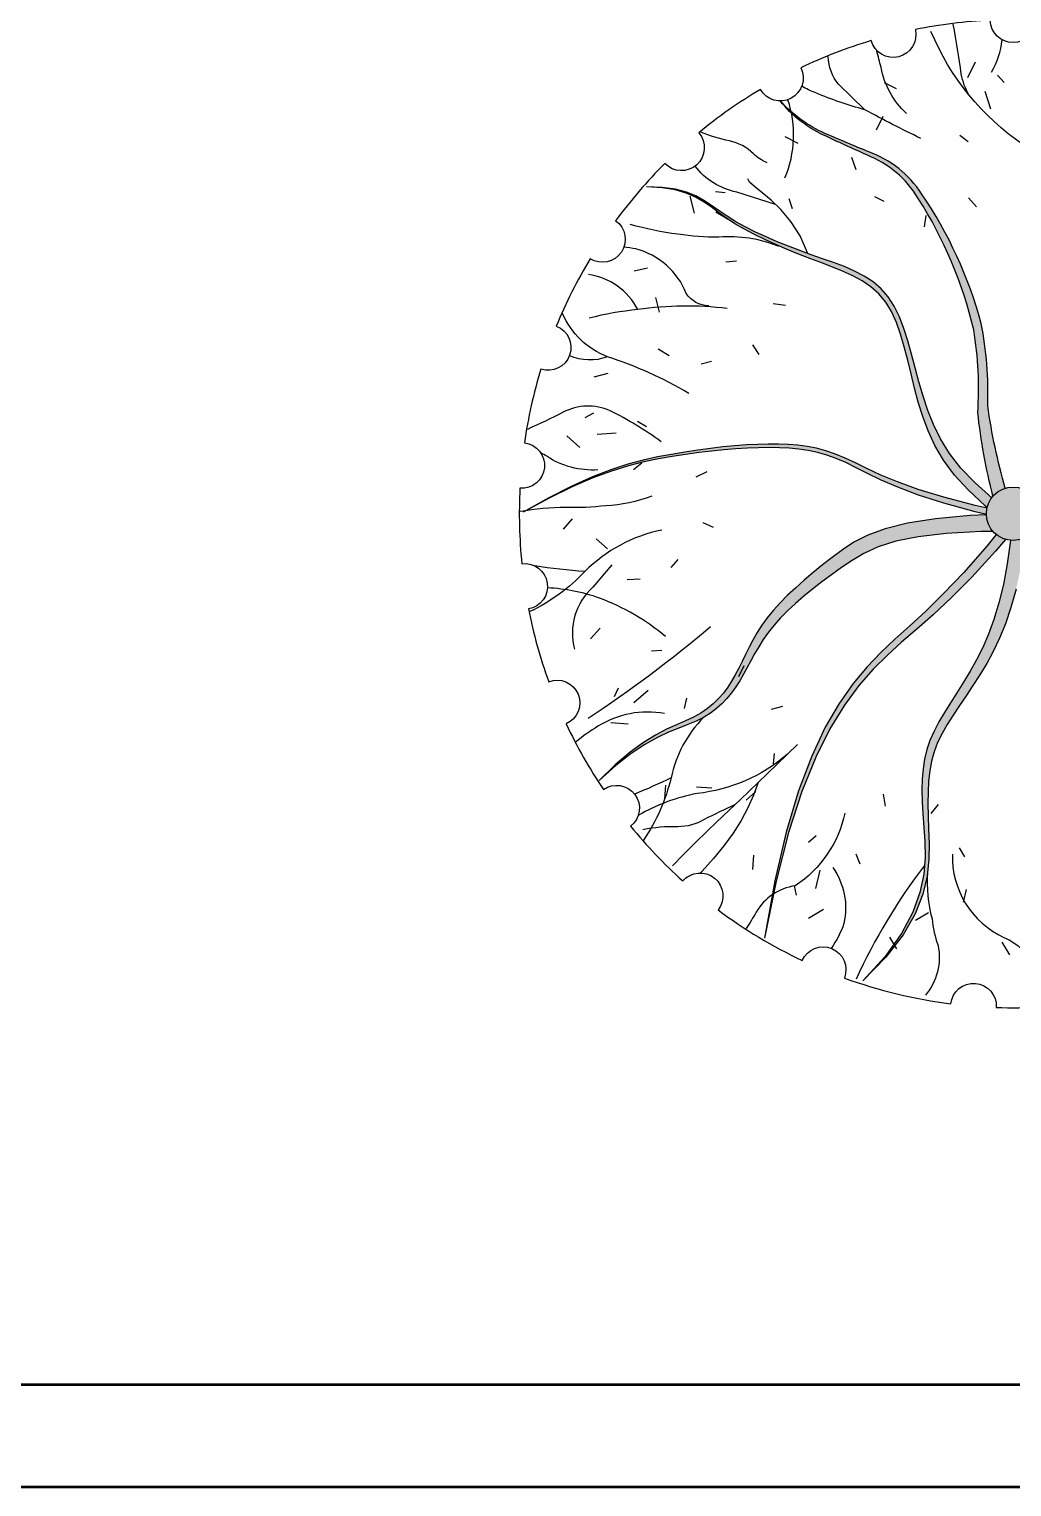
# Model space of a CAD drawing. Header units: millimetres. Extents: x 44692 to 659456, y -26273 to 96111.
# Drawn here: x 275573 to 277973, y -16848 to -13289 of the extents above; entities that cross this region are included whole.
import ezdxf

# ---------------------------------------------------------------- set-up
doc = ezdxf.new("R2010")
doc.units = ezdxf.units.MM
doc.header["$LTSCALE"] = 100
doc.layers.add('Paredes', color=7, linetype='Continuous', lineweight=50)
doc.layers.add('Tree', color=7, linetype='Continuous')

msp = doc.modelspace()

# ---------------------------------------------------------------- hatches: boundary and pattern name
at = {"layer": 'Tree', "true_color": 0x58ba48}
h = msp.add_hatch(color=85, dxfattribs=at)
h.dxf.hatch_style = 1
h.paths.add_polyline_path([(277926.9570614713, -14429.19868769327, -0.140019061588322), (277957.0162492254, -14409.5985376412, -0.0340435231405072), (277914.0830118094, -14208.12641675383, 0.05762779572593946), (277898.1864305211, -14007.19784890858, 0.08307395437007058), (277752.7950898592, -13690.46798696279, 0.16295893780334), (277624.0065695763, -13588.45652194487, -0.004167166116581813), (277516.3759852438, -13543.08646934435, -0.103299147914586), (277407.5634623149, -13464.00128364591, 0.116597600692826), (277512.899523389, -13547.22343698392, 0.00416716611644378), (277619.0684242654, -13595.91582697001, -0.1629589378028835), (277744.6251116635, -13701.87968968366, -0.0830739543700715), (277880.1049804116, -14022.97415016477, -0.05762779572593858), (277889.7507343373, -14224.2996331624, 0.03441688328855973)])
h = msp.add_hatch(color=85, dxfattribs=at)
h.dxf.hatch_style = 1
h.paths.add_polyline_path([(277883.1731154452, -14396.74371717701), (277848.8168753129, -14360.34270474401), (277821.1693394294, -14324.57149234574), (277799.1594199452, -14289.28481265218), (277781.716029011, -14254.33739833354), (277767.7680787778, -14219.58398205991), (277756.2444813956, -14184.87929650154), (277746.168627568, -14150.17652678283), (277736.941822209, -14115.82266784689), (277728.0598487845, -14082.26316709143), (277719.0184907619, -14049.94347191406), (277709.3135316072, -14019.30902971236), (277698.440754787, -13990.80528788398), (277685.895943768, -13964.87769382655), (277671.1748820166, -13941.97169493759), (277653.9072148261, -13922.37375652725), (277634.2580347961, -13905.73441555495), (277612.5262963533, -13891.54522689248), (277589.010953924, -13879.29774541171), (277564.0109619349, -13868.48352598451), (277537.8252748122, -13858.59412348265), (277510.7528469824, -13849.12109277803), (277483.0926328723, -13839.55598874252), (277455.1454295536, -13829.48209391044), (277427.2194046818, -13818.84960146655), (277399.6245685571, -13807.70043225806), (277372.6709314802, -13796.0765071323), (277346.6685037517, -13784.01974693651), (277321.9272956724, -13771.57207251798), (277298.7573175429, -13758.77540472392), (277277.4685796636, -13745.67166440167), (277258.1143496135, -13732.37922254625), (277239.7209240841, -13719.32225074395), (277221.0578570456, -13707.00137072891), (277200.8947024671, -13695.91720423511), (277178.0010143189, -13686.5703729968), (277151.1463465703, -13679.46149874799), (277119.1002531915, -13675.09120322272), (277080.6322881522, -13673.96010815519), (277119.0653587092, -13675.95078589869), (277151.0057570589, -13681.03630820029), (277177.6948120784, -13688.74368227611), (277200.373852644, -13698.59991534225), (277220.2842076326, -13710.13201461511), (277238.6672059211, -13722.86698731072), (277256.7641763866, -13736.33184064532), (277275.8164479056, -13750.05358183513), (277296.8069619093, -13763.62991023355), (277319.6851100468, -13776.94129374363), (277344.1418965216, -13789.93889240548), (277369.8683255374, -13802.57386625934), (277396.5554012976, -13814.79737534554), (277423.8941280054, -13826.56057970415), (277451.5755098645, -13837.81463937549), (277479.2905510785, -13848.5107143997), (277506.7300476693, -13858.69171074926), (277533.583962934, -13868.76751812581), (277559.5420519874, -13879.23977216293), (277584.2940699453, -13890.61010849431), (277607.5297719231, -13903.38016275376), (277628.938913036, -13918.05157057495), (277648.2112483995, -13935.1259675916), (277665.0365331286, -13955.1049894375), (277679.2419044087, -13978.33432156271), (277691.2040277028, -14004.53584868251), (277701.4369505437, -14033.27550532855), (277710.4547204638, -14064.11922603263), (277718.7713849962, -14096.63294532629), (277726.9009916734, -14130.38259774144), (277735.357588028, -14164.93411780958), (277744.6552215929, -14199.85344006239), (277755.4001941634, -14234.80703874397), (277768.5678245839, -14269.86354694869), (277785.2256859625, -14305.19213748281), (277806.4413514065, -14340.96198315294), (277833.2823940231, -14377.34225676543), (277866.8163869201, -14414.50213112695), (277908.1109032051, -14452.61077904399), (277912.8771253913, -14456.34088514915, -0.1007067667586986), (277924.0453335805, -14432.80475003785)])
h = msp.add_hatch(color=85, dxfattribs=at)
h.dxf.hatch_style = 1
h.paths.add_polyline_path([(277912.4860873719, -14458.01747883053), (277883.3711484173, -14451.63019749666), (277806.7568119463, -14431.73611641927), (277744.2468453413, -14412.57126009905), (277693.6350435031, -14394.37292040029), (277652.7152013321, -14377.37838918749), (277619.2811137289, -14361.82495832498), (277591.1265755944, -14347.94991967716), (277566.0453818288, -14335.99056510847), (277542.156875497, -14326.11400608106), (277518.8825923202, -14318.20663244783), (277495.9696161835, -14312.08465365951), (277473.1650309722, -14307.5642791667), (277450.2159205719, -14304.46171842011), (277426.8693688675, -14302.59318087041), (277402.8724597447, -14301.7748759683), (277377.9722770884, -14301.82301316445), (277351.9659954373, -14302.58416013127), (277324.8511519429, -14304.02631742824), (277296.6753744093, -14306.14784383687), (277267.4862906417, -14308.94709813835), (277237.3315284441, -14312.42243911408), (277206.2587156215, -14316.57222554545), (277174.315479978, -14321.39481621375), (277141.5494493187, -14326.88856990024), (277107.8594983498, -14333.19430410033), (277072.5494893857, -14341.02267116516), (277034.7745316431, -14351.22678215971), (276993.6897343384, -14364.65974814904), (276948.4502066876, -14382.1746801982), (276898.2110579074, -14404.62468937234), (276842.1273972142, -14432.86288673642), (276779.3543338245, -14467.74238335558), (276842.6154686171, -14433.75612736136), (276899.0937398228, -14406.31568879486), (276949.6460452325, -14384.58001765617), (276995.1292826364, -14367.70806394561), (277036.4003498247, -14354.85877766328), (277074.3161445887, -14345.19110880944), (277109.7335647185, -14337.86400738419), (277143.5095080042, -14332.03642338795), (277176.3501148915, -14327.00764281803), (277208.358496443, -14322.63829566084), (277239.487006376, -14318.92934790036), (277269.6879984082, -14315.88176552036), (277298.9138262567, -14313.49651450455), (277327.1168436393, -14311.77456083673), (277354.2494042734, -14310.7168705009), (277380.2638618759, -14310.32440948045), (277405.1622254933, -14310.62920890978), (277429.1451254826, -14311.78756052377), (277452.4628475304, -14313.98682120774), (277475.3656773228, -14317.41434784691), (277498.1039005456, -14322.25749732665), (277520.9278028848, -14328.70362653209), (277544.0876700264, -14336.9400923486), (277567.833787657, -14347.15425166145), (277592.7429516511, -14359.46790227878), (277620.6979986389, -14373.74060570014), (277653.90827544, -14389.76636434798), (277694.5831288737, -14407.33918064493), (277744.9319057588, -14426.25305701335), (277807.1639529146, -14446.30199587575), (277883.4886171604, -14467.27999965465), (277910.9909095449, -14473.72338656006, -0.00653398180445521), (277910.9685992905, -14472.01621147065, -0.05404261010669364)])
h = msp.add_hatch(color=85, dxfattribs=at)
h.dxf.hatch_style = 1
h.paths.add_polyline_path([(278041.6235204281, -14472.01621147065, 1), (277910.9685992906, -14472.01621147065, 1)])
h = msp.add_hatch(color=85, dxfattribs=at)
h.dxf.hatch_style = 1
h.paths.add_polyline_path([(277786.4736042909, -14484.20212796073), (277718.1588062659, -14495.22333831418), (277663.9700431984, -14508.82355531811), (277621.2036264286, -14524.47290790702), (277587.1558672962, -14541.64152501544), (277559.1230771412, -14559.79953557811), (277534.401567304, -14578.41706852949), (277510.7646954811, -14597.05335098495), (277487.8940047968, -14615.62400278294), (277465.9480847329, -14634.13374194244), (277445.0855247701, -14652.5872864827), (277425.46491439, -14670.98935442278), (277407.2448430739, -14689.34466378186), (277390.5839003032, -14707.657932579), (277375.6406755591, -14725.93387883338), (277362.4969966765, -14744.1650107805), (277350.9276449066, -14762.29499752149), (277340.6306398531, -14780.255298374), (277331.3040011207, -14797.9773726555), (277322.645748314, -14815.3926796836), (277308.1359233738, -14845.21081255008), (277292.9373359183, -14874.08867472826), (277278.9746755934, -14895.49025503863), (277268.3739761865, -14909.67660235432), (277256.6961615558, -14923.12471166612), (277243.762038512, -14935.78214696713), (277229.3924138665, -14947.59647225044), (277213.4080944295, -14958.51525150909), (277195.6298870125, -14968.48604873623), (277175.8746569951, -14977.68239975507), (277153.9435040318, -14987.18172770969), (277129.633586346, -14998.28742757435), (277102.7420621612, -15012.3028943233), (277073.0660897005, -15030.53152293075), (277040.4028271872, -15054.27670837095), (277004.5494328449, -15084.84184561811), (276965.3030648967, -15123.53032964659), (277006.1674344001, -15086.55493920074), (277043.2946703168, -15057.55042482795), (277076.9431472964, -15035.22325423809), (277107.3712399889, -15018.27989514099), (277134.8373230443, -15005.42681524668), (277159.5997711127, -14995.37048226505), (277181.9169588438, -14986.817363906), (277202.0472608874, -14978.47392787938), (277220.2354540883, -14969.27223866509), (277236.6719240682, -14959.04674782266), (277251.5334586423, -14947.85750368156), (277264.996845628, -14935.76455457142), (277277.2388728413, -14922.82794882158), (277288.4363280978, -14909.10773476162), (277298.7659992139, -14894.66396072095), (277308.404674006, -14879.55667502913), (277317.5494713752, -14863.84948250461), (277326.4788345619, -14847.62021392165), (277342.2519616503, -14818.44613078347), (277354.962062291, -14796.61382445368), (277366.0174320097, -14779.11012426871), (277378.3512391761, -14761.49128434122), (277392.2622581164, -14743.83869193444), (277407.9730936321, -14726.2182542371), (277425.4016724279, -14708.63395814062), (277444.3897516836, -14691.07431046173), (277464.7790885796, -14673.52781801758), (277486.4114402963, -14655.98298762478), (277509.1285640132, -14638.42832610047), (277532.7722169113, -14620.85234026148), (277557.1841561702, -14603.2435369247), (277582.6789404189, -14585.69983269937), (277611.4623340803, -14568.75678336388), (277646.2129030264, -14553.05935448906), (277689.6092131286, -14539.25251164551), (277744.3298302584, -14527.98122040404), (277813.0533202878, -14519.89044633542), (277898.4582490886, -14515.62515501041), (277927.7065713771, -14515.68243083293, -0.1745613051925293), (277911.0229740652, -14474.68105204228), (277871.6181259336, -14476.28979532306)])
h = msp.add_hatch(color=85, dxfattribs=at)
h.dxf.hatch_style = 1
h.paths.add_polyline_path([(277933.1077151899, -14563.67567389038), (277957.7849666261, -14534.66616383834, -0.09913028873554863), (277935.0905136273, -14522.70920964677), (277911.847328925, -14551.30406708003), (277855.6479745629, -14615.30468979055), (277806.4147744176, -14667.01167461213), (277762.8645061397, -14709.41861655894), (277723.7139473787, -14745.51911064495), (277687.6798757858, -14778.30675188422), (277653.4790690106, -14810.77513529083), (277619.8283047038, -14845.91785587866), (277585.7424163042, -14886.58396275682), (277551.4284604077, -14935.04432141307), (277517.3915493985, -14993.42525143021), (277484.1367956609, -15063.85307239094), (277452.1693115798, -15148.454103878), (277421.9942095394, -15249.35466547412), (277394.1166019243, -15368.68107676206), (277369.0416011189, -15508.55965732446), (277397.2368181407, -15369.27648281069), (277427.7745722885, -15250.60298531098), (277460.1974035628, -15150.40208648416), (277494.0478519641, -15066.53670798862), (277528.8684574923, -14996.86977148303), (277564.2017601472, -14939.26419862587), (277599.5902999297, -14891.58291107582), (277634.5766168394, -14851.68883049126), (277669.0044630066, -14817.30703069762), (277703.9224390782, -14785.61119418599), (277740.680357831, -14753.63715561456), (277780.628032042, -14718.42074964124), (277825.1152744874, -14676.99781092413), (277875.4918979445, -14626.40417412117)])
h = msp.add_hatch(color=85, dxfattribs=at)
h.dxf.hatch_style = 1
h.paths.add_polyline_path([(278004.2694350783, -14548.85151727117), (278006.7462503252, -14529.81295017592, -0.1466419400419473), (277969.9353655417, -14537.0332759396), (277961.9913455452, -14594.05703958961), (277952.4734063576, -14644.81902797436), (277941.562274983, -14689.82099377812), (277929.3958482983, -14729.87213290328), (277916.11202318, -14765.78164125219), (277901.8486965045, -14798.35871472732), (277886.7437651482, -14828.41254923112), (277870.9760613726, -14856.65509170843), (277854.8881589767, -14883.40929327467), (277838.8635671447, -14908.9008560879), (277823.2857950599, -14933.35548230618), (277808.5383519063, -14956.99887408746), (277795.0047468679, -14980.05673358989), (277783.0684891283, -15002.75476297158), (277773.1130878716, -15025.31866439021), (277765.4187214356, -15047.99160670312), (277759.8522447748, -15071.08662556272), (277756.1771819981, -15094.93422332085), (277754.1570572144, -15119.86490232883), (277753.555394532, -15146.20916493856), (277754.1357180598, -15174.29751350157), (277755.6615519067, -15204.46045036939), (277757.8964201811, -15237.02847789376), (277760.2831575333, -15272.31073632943), (277760.9818407791, -15310.53091754335), (277757.831857275, -15351.89135130619), (277748.6725943777, -15396.59436738806), (277731.3434394444, -15444.8422955592), (277703.6837798311, -15496.83746559004), (277663.5330028958, -15552.78220725094), (277608.7304959946, -15612.8788503121), (277665.4301858068, -15554.56876160416), (277707.3526523008, -15499.93904614598), (277736.6638810774, -15448.85669749122), (277755.529857734, -15401.18870919413), (277766.1165678707, -15356.8020748081), (277770.5899970859, -15315.56378788706), (277771.1161309788, -15277.34084198499), (277769.8609551482, -15242.0002306555), (277768.6706147264, -15209.37732240511), (277768.1118929759, -15179.18098555061), (277768.4317326932, -15151.08846336146), (277769.8770766733, -15124.77699910704), (277772.694867713, -15099.92383605683), (277777.1320486073, -15076.2062174801), (277783.4355621532, -15053.30138664634), (277791.8523511456, -15030.886586825), (277802.5255209962, -15008.65320861208), (277815.1828275785, -14986.34923191008), (277829.4481893805, -14963.73678394834), (277844.945524891, -14940.57799195587), (277861.2987526, -14916.63498316184), (277878.1317909946, -14891.66988479547), (277895.0685585653, -14865.44482408594), (277911.7329737991, -14837.7219282624), (277927.7929851188, -14808.16743696115), (277943.0926606773, -14776.06403944847), (277957.5200985611, -14740.59853739726), (277970.9633968566, -14700.95773248077), (277983.3106536506, -14656.32842637207), (277994.4499670293, -14605.89742074449)])

# ---------------------------------------------------------------- linework, layer by layer
at = {"layer": 'Paredes'}
for p, q in [((231867, -16598.1290517312), (280115.567759114, -16598.1290517312)), ((231617, -16848.1290517312), (280365.567759114, -16848.1290517312))]:
    msp.add_line(p, q, dxfattribs=at)
at = {"layer": 'Tree', "color": 85, "true_color": 0x58ba48}
for points in [[(278032.0770078925, -13267.01053933939, -0.9771344084684057), (277920.5151118261, -13267.01053933939, 0.03825928851596554), (277737.5636047191, -13289.57932144448, -0.9771344084683784), (277629.3462073953, -13316.69115595285, 0.03825928851593613), (277457.3640564407, -13383.04432943697, -0.9771344084701021), (277358.9796268091, -13435.64243453582, 0.03825928851596242), (277208.2784905193, -13541.80161407011, -0.9771344084690086), (277125.6259351564, -13616.73232703822, 0.03825928851591339), (277005.2415108192, -13756.33244972923, -0.9771344084715986), (276943.2764889103, -13849.10309548406, 0.0382592885159701), (276860.4267527345, -14013.77405556522, -0.9771344084695898), (276822.8645460233, -14118.82231724015, 0.03825928851592784), (276782.5169797076, -14298.69081857037, -0.9771344084700386), (276771.6097326543, -14409.71824137961, 0.03825928851596275), (276776.1834844845, -14593.99977781946, -0.9771344084685398), (276792.5851708088, -14704.34941007829, 0.03825928851589282), (276841.8060090301, -14881.99487994209, -0.977134408471768), (276884.5332209337, -14985.05040874516, 0.03825928851590828), (276975.4499760637, -15145.40859380276, -0.9771344084698461), (277041.9408871251, -15234.99104409405, 0.03825928851597287), (277169.1023973615, -15368.44723238377, -0.977134408466895), (277255.3703638198, -15439.18544424327, 0.04984636023428053), (277461.0374320881, -15562.73099111715, -0.9771344084688731), (277564.0056497914, -15605.6681870778, 0.05560074136262472), (277823.9407168831, -15668.65234392639, -0.9771344084677737), (277935.1424063031, -15677.61007377711, 0.04596090557338388), (278156.0760310238, -15664.84031669322, -0.9771344084659402)], [(277869.1527787198, -13450.2742404931, -0.09487929127110588), (277849.637828599, -13398.0306819753, 0.003678638740105336), (277830.0746393538, -13276.67070507335, 0.003678638740105336)], [(278000.9729566331, -13570.7615414538, -0.1463330391408331), (277775.5972408144, -13294.08715265504, 4.068216872405228)], [(277923.3601924646, -13393.83063798827, 0.09999788612896528), (277949.775656289, -13314.81034878396, 0.09999788612896528)], [(277613.776685301, -13485.38476477955), (277549.6567893465, -13423.1234263419, -0.1699887891293115), (277524.6343113734, -13355.66803619846, -0.1699887891293115)], [(277750.684858564, -13555.47667790526, -0.01206623508506849), (277613.776685301, -13485.38476477955, -0.03141018361026883), (277494.3792538752, -13444.3991592203, -0.05418321190635641), (277459.9211188114, -13427.48895628284, -0.05418321190635641)], [(277957.0162492254, -14409.5985376412, -0.0340435231405093), (277914.0830118094, -14208.12641675383, 0.0576277957259388), (277898.1864305211, -14007.19784890858, 0.0830739543700708), (277752.7950898592, -13690.46798696279, 0.162958937802869), (277624.0065695767, -13588.45652194503, -0.004167166116601735), (277516.3759852438, -13543.08646934429, -0.1032991479145188), (277407.5634623149, -13464.00128364591)], [(277926.9570614713, -14429.19868769322, -0.03441688328855501), (277889.7507343373, -14224.2996331624, 0.0576277957259388), (277880.1049804116, -14022.97415016477, 0.0830739543700708), (277744.6251116635, -13701.87968968366, 0.162958937802869), (277619.0684242654, -13595.91582697001, -0.004167166116601735), (277512.899523385, -13547.22343698204, -0.1165976006889923), (277407.5634623149, -13464.00128364591)], [(277418.7287004989, -13651.6888794877, 0.1845520339931323), (277425.9050097151, -13460.90044905379, 0.1845520339931323)], [(277375.2327662919, -13615.12656237799, -0.08936314730732264), (277341.9723754783, -13592.68163852698, 0.1423412172876668), (277283.1874360074, -13561.39444868889, -0.04408808452593267), (277213.4007968208, -13540.23168642623, -0.04408808452593267)], [(277396.1689817174, -13716.74312276449), (277301.0830903678, -13686.51222754822, -0.1833867004047375), (277199.4521222924, -13622.9529386965)], [(277403.0859940975, -13818.95640744384, 0.1177708694785273), (277257.6445541701, -13796.73836996989, -0.03605382607637624), (277157.4710773021, -13789.46684701621, -0.03698803583189561), (277040.9362257198, -13765.50017931036)], [(277232.5742315376, -13963.97239897553, -0.2515943069704767), (277177.9332604078, -13933.95624271957, 0.2399273849801263), (277054.4529523989, -13825.33622817201, 0.008181159492485499), (277025.6786445834, -13820.91394461951, 0.008181159492485499)], [(277059.5534618091, -13973.54347286358, 0.2449098037590338), (276938.6177776682, -13887.85819665852, -1.347049373891924)], [(277183.9053467393, -14178.21460913931, 0.05857015781231719), (276985.2973004238, -14088.83148539262, -0.2009569569063995), (276875.783352137, -13983.03424491065, 0.07530544526219696)], [(277278.0864707289, -13971.068140524, 0.06870406845379579), (277059.5534618091, -13973.54347286358, 0.0430098045770262), (276940.3639106502, -13994.49499459106, -0.08888617599059573)], [(276985.2973004238, -14088.83148539262, -0.1934543971859791), (276892.4345847098, -14086.08165952718, 0.009271054038152185)], [(277116.5941818597, -14296.0275911037, 0.04182949228826992), (276991.6283658674, -14220.35333347625, 0.2264972251209593), (276877.0755056686, -14223.9336684755, -0.01443465669711541), (276789.8188038815, -14265.85291569229, -0.01443465669711541)], [(276961.7129427899, -14364.76604333368, -0.1639919496343657), (276837.3496636762, -14331.70050840946, -0.003702940827050839), (276822.3915091836, -14323.41133164023, -0.003702940827050839)], [(277093.371845059, -14429.05069311571, -0.07729798047233992), (276981.0621012812, -14452.47700210457, -0.03971891198606818), (276883.9010146179, -14456.31471417959, 0.03491285248905845), (276772.0528454974, -14466.5514020253, 0.03491285248905845)], [(277118.4434690775, -14511.63824869725, 0.1481112706608062), (276930.3311561728, -14612.98143254749, -0.09218963162576765), (276795.9748124908, -14710.91647620331, -0.09218963162576765)], [(276930.3311561728, -14612.98143254749, -0.02207839247359881), (276807.7384965849, -14599.29918736911, -0.02207839247359881)], [(276995.7503115047, -14596.60942260705), (276949.6373812914, -14651.27220452279, 0.2822262566118592), (276904.9693410462, -14802.94875038794, -4.827061023014863)], [(277127.4977665698, -14771.79983142902, 0.08246095775844463), (276966.2872721928, -14677.88596408049, 0.07179669138663881), (276838.7884243323, -14652.95113361661, 0.07179669138663881)], [(277124.7069687093, -14959.69819690769, 0.1857569465264621), (276961.9135095692, -14990.94719280569, 0.0417327825022011), (276908.6844711158, -15029.18501808096, 0.0417327825022011)], [(277220.2354540883, -14969.27223866509, 0.1453428096833645), (277140.7150314231, -15116.77827472967, -0.09218963162506882), (277073.2720002595, -15268.7464865719, -0.09218963162506882)], [(277425.0612257604, -15059.27039534507, -0.1514149092063965), (277204.2924817952, -15155.03201045486, 0.08487535422749601), (277060.6409751396, -15208.46512527771, 0.08487535422749601)], [(277140.7150314231, -15116.77827472967, -0.01746042979560194), (277051.6771060908, -15156.68172919138, -0.01746042979560194)], [(277297.2252149936, -15181.92339156599, 0.00578039309179394), (277221.3709791653, -15218.64112512995, -0.1423412172876668), (277157.1197302307, -15236.14353544836, 0.05173126772115867), (277071.9349592163, -15243.53391306204, -47.27720597948539)], [(277565.3593516533, -15202.75827193639, -0.196417445124789), (277443.8828265766, -15380.37419541984, 0.2264972251209593), (277348.8829869173, -15444.48509186643, -0.007003095131649664), (277324.5044009059, -15484.63618796614, -0.007003095131649664)], [(277827.9059837132, -15303.10144241303, 0.3009048176655483), (277953.9178070215, -15506.7090321326, -0.3523600041785352), (278045.0574633281, -15680, -4.509688680372927)], [(277535.5488675773, -15335.50343723893, -0.2141089299274639), (277562.8247951318, -15472.65195244444, -0.07460262697671682), (277531.6414519798, -15533.15677279258, -0.07460262697671682)], [(277759.4068490271, -15331.21113442477, 0.05648352632811073), (277592.6919329918, -15608.73023340883, 1.795613927209891)], [(277767.1167727492, -15347.58169067388, 0.08537041341665494), (277778.3005028038, -15461.04651512325, 0.06382453976133153), (277792.8056386745, -15526.20979620391, -0.2290892978786882), (277762.3056801665, -15647.64837721263, 47.27720597948539)]]:
    msp.add_lwpolyline(points, format="xyb", dxfattribs=at)
for points, elevation in [([(277715.8215226418, -13494.66157168444, -0.1639919496342749), (277653.6396015327, -13381.99851882825, -0.009175025580325971), (277643.2713910005, -13340.91644963852, -0.009175025580325971)], 0.01603291549731447), ([(277236.9914393215, -14748.32223449043, -0.03065246127469261), (276938.0659768338, -14971.60487213051, -4.068216872405228)], -0.02118039114021618)]:
    msp.add_lwpolyline(points, format="xyb", dxfattribs=dict(at, elevation=elevation))
for points in [[(277883.676607788, -13369.206783986), (277864.431912862, -13407.17822685752)], [(277661.0817305162, -13418.79006829928), (277690.8745735811, -13433.88968349478)], [(277938.4051329293, -13401.35818080352), (277954.443410197, -13418.72962930628)], [(277906.7477708021, -13439.69648385289), (277921.1128435045, -13483.58632428853)], [(277658.3599464201, -13502.03355575964), (277641.6385947529, -13535.02622475279)], [(277418.5690708691, -13550.88506555039), (277450.3557293128, -13566.99518668945)], [(277845.7835865996, -13547.85277454892), (277866.6520359787, -13563.09465265044)], [(277581.824980101, -13601.09199355722), (277591.6262737844, -13631.03804567593)], [(277474.0510610797, -13835.0286408713), (277455.7256232353, -13793.29717779609), (277433.4251061547, -13758.26322024307), (277409.1466524969, -13729.30956928457), (277384.8874049216, -13705.81902599294), (277362.644506088, -13687.17439144046), (277344.4150986555, -13672.7584666995), (277332.1963252833, -13661.95405284231), (277327.9853286311, -13654.14395094126)], [(277924.0453335805, -14432.80475003785), (277883.1731154452, -14396.74371717701), (277848.8168753129, -14360.34270474401), (277821.1693394294, -14324.57149234574), (277799.1594199452, -14289.28481265218), (277781.716029011, -14254.33739833354), (277767.7680787778, -14219.58398205991), (277756.2444813956, -14184.87929650154), (277746.168627568, -14150.17652678283), (277736.941822209, -14115.82266784689), (277728.0598487845, -14082.26316709143), (277719.0184907619, -14049.94347191406), (277709.3135316072, -14019.30902971236), (277698.440754787, -13990.80528788398), (277685.895943768, -13964.87769382655), (277671.1748820166, -13941.97169493759), (277653.9072148261, -13922.37375652725), (277634.2580347961, -13905.73441555495), (277612.5262963533, -13891.54522689248), (277589.010953924, -13879.29774541171), (277564.0109619349, -13868.48352598451), (277537.8252748122, -13858.59412348265), (277510.7528469824, -13849.12109277803), (277483.0926328723, -13839.55598874252), (277455.1454295536, -13829.48209391044), (277427.2194046818, -13818.84960146655), (277399.6245685571, -13807.70043225806), (277372.6709314802, -13796.0765071323), (277346.6685037517, -13784.01974693651), (277321.9272956724, -13771.57207251798), (277298.7573175429, -13758.77540472392), (277277.4685796636, -13745.67166440167), (277258.1143496135, -13732.37922254625), (277239.7209240841, -13719.32225074395), (277221.0578570456, -13707.00137072891), (277200.8947024671, -13695.91720423511), (277178.0010143189, -13686.5703729968), (277151.1463465703, -13679.46149874799), (277119.1002531915, -13675.09120322272), (277080.6322881522, -13673.96010815519)], [(277912.8771253913, -14456.3408851492), (277908.1109032051, -14452.61077904399), (277866.8163869201, -14414.50213112695), (277833.2823940231, -14377.34225676543), (277806.4413514065, -14340.96198315294), (277785.2256859625, -14305.19213748281), (277768.5678245839, -14269.86354694869), (277755.4001941634, -14234.80703874397), (277744.6552215929, -14199.85344006239), (277735.357588028, -14164.93411780958), (277726.9009916734, -14130.38259774144), (277718.7713849962, -14096.63294532629), (277710.4547204638, -14064.11922603263), (277701.4369505437, -14033.27550532855), (277691.2040277028, -14004.53584868251), (277679.2419044087, -13978.33432156271), (277665.0365331286, -13955.1049894375), (277648.2112483995, -13935.1259675916), (277628.938913036, -13918.05157057495), (277607.5297719231, -13903.38016275376), (277584.2940699453, -13890.61010849431), (277559.5420519874, -13879.23977216293), (277533.583962934, -13868.76751812581), (277506.7300476693, -13858.69171074926), (277479.2905510785, -13848.5107143997), (277451.5755098645, -13837.81463937549), (277423.8941280054, -13826.56057970415), (277396.5554012976, -13814.79737534554), (277369.8683255374, -13802.57386625934), (277344.1418965216, -13789.93889240548), (277319.6851100468, -13776.94129374363), (277296.8069619093, -13763.62991023355), (277275.8164479056, -13750.05358183513), (277256.7641763866, -13736.33184064532), (277238.6672059211, -13722.86698731072), (277220.2842076326, -13710.13201461511), (277200.373852644, -13698.59991534225), (277177.6948120784, -13688.74368227611), (277151.0057570589, -13681.03630820029), (277119.0653587092, -13675.95078589869), (277080.6322881522, -13673.96010815519)], [(277186.8950206616, -13696.37905689113), (277197.0683540444, -13737.71538527704)], [(277249.3518451545, -13685.06230577954), (277272.8390572068, -13687.77236681282)], [(277428.3408240382, -13702.29615649172), (277436.1763167542, -13726.23606491904)], [(277637.3829540021, -13697.19316238604), (277660.3400142738, -13708.82826466087)], [(277866.9828026967, -13700.29784117633), (277886.9499713189, -13722.8888651161)], [(277250.354400097, -13734.77154980066), (277289.8668684835, -13758.67632441189)], [(277762.9977003516, -13744.04072447845), (277758.891327259, -13771.65543774303)], [(277050.4814620109, -13879.13113618782), (277082.9144340381, -13871.14901852258)], [(277274.67061903, -13856.52185357611), (277300.430798153, -13854.46754125972)], [(277102.7045082605, -13944.01287286037), (277111.5439253455, -13979.92922727538)], [(277390.1572695734, -13958.265347955), (277420.0268628201, -13962.37017251912)], [(277339.8528270309, -14059.23962393568), (277354.7484575171, -14082.85222398471)], [(277109.2834669182, -14069.02044251646), (277136.2428366927, -14085.3306778531)], [(276952.7774718206, -14137.4243972087), (276987.3809435972, -14128.9080952457)], [(277214.0733136244, -14105.64299214915), (277239.0647416661, -14099.492321804)], [(276931.0592989554, -14237.01737170624), (276951.9315724464, -14225.91143815161)], [(277058.9266842631, -14245.83634451107), (277080.4789356612, -14258.87531000953)], [(277912.4860873719, -14458.01747883053), (277883.3711484173, -14451.63019749666), (277806.7568119463, -14431.73611641927), (277744.2468453413, -14412.57126009905), (277693.6350435031, -14394.37292040029), (277652.7152013321, -14377.37838918749), (277619.2811137289, -14361.82495832498), (277591.1265755944, -14347.94991967716), (277566.0453818288, -14335.99056510847), (277542.156875497, -14326.11400608106), (277518.8825923202, -14318.20663244783), (277495.9696161835, -14312.08465365951), (277473.1650309722, -14307.5642791667), (277450.2159205719, -14304.46171842011), (277426.8693688675, -14302.59318087041), (277402.8724597447, -14301.7748759683), (277377.9722770884, -14301.82301316445), (277351.9659954373, -14302.58416013127), (277324.8511519429, -14304.02631742824), (277296.6753744093, -14306.14784383687), (277267.4862906417, -14308.94709813835), (277237.3315284441, -14312.42243911408), (277206.2587156215, -14316.57222554545), (277174.315479978, -14321.39481621375), (277141.5494493187, -14326.88856990024), (277107.8594983498, -14333.19430410033), (277072.5494893857, -14341.02267116516), (277034.7745316431, -14351.22678215971), (276993.6897343384, -14364.65974814904), (276948.4502066876, -14382.1746801982), (276898.2110579074, -14404.62468937234), (276842.1273972142, -14432.86288673642), (276779.3543338245, -14467.74238335558)], [(276886.0741396554, -14281.79749256587), (276917.9202373723, -14310.04664860197)], [(276960.1108810981, -14277.36609699661), (277006.2092582286, -14274.6069244537)], [(277910.9909095449, -14473.72338656006), (277883.4886171604, -14467.27999965465), (277807.1639529146, -14446.30199587575), (277744.9319057588, -14426.25305701335), (277694.5831288737, -14407.33918064493), (277653.90827544, -14389.76636434798), (277620.6979986389, -14373.74060570014), (277592.7429516511, -14359.46790227878), (277567.833787657, -14347.15425166145), (277544.0876700264, -14336.9400923486), (277520.9278028848, -14328.70362653209), (277498.1039005456, -14322.25749732665), (277475.3656773228, -14317.41434784691), (277452.4628475304, -14313.98682120774), (277429.1451254826, -14311.78756052377), (277405.1622254933, -14310.62920890978), (277380.2638618759, -14310.32440948045), (277354.2494042734, -14310.7168705009), (277327.1168436393, -14311.77456083673), (277298.9138262567, -14313.49651450455), (277269.6879984082, -14315.88176552036), (277239.487006376, -14318.92934790036), (277208.358496443, -14322.63829566084), (277176.3501148915, -14327.00764281803), (277143.5095080042, -14332.03642338795), (277109.7335647185, -14337.86400738419), (277074.3161445887, -14345.19110880944), (277036.4003498247, -14354.85877766328), (276995.1292826364, -14367.70806394561), (276949.6460452325, -14384.58001765617), (276899.0937398228, -14406.31568879486), (276842.6154686171, -14433.75612736136), (276779.3543338245, -14467.74238335558)], [(277049.2600076794, -14363.77702340292), (277069.2979190971, -14347.45865542216)], [(277202.0953431682, -14381.95022697756), (277229.0132399322, -14368.3682897357)], [(276877.5576206326, -14509.68880520144), (276899.722242487, -14484.70198037307)], [(277911.0229740652, -14474.68105204228), (277871.6181259336, -14476.28979532306), (277786.4736042909, -14484.20212796073), (277718.1588062659, -14495.22333831418), (277663.9700431984, -14508.82355531811), (277621.2036264286, -14524.47290790702), (277587.1558672962, -14541.64152501544), (277559.1230771412, -14559.79953557811), (277534.401567304, -14578.41706852949), (277510.7646954811, -14597.05335098495), (277487.8940047968, -14615.62400278294), (277465.9480847329, -14634.13374194244), (277445.0855247701, -14652.5872864827), (277425.46491439, -14670.98935442278), (277407.2448430739, -14689.34466378186), (277390.5839003032, -14707.657932579), (277375.6406755591, -14725.93387883338), (277362.4969966765, -14744.1650107805), (277350.9276449066, -14762.29499752149), (277340.6306398531, -14780.255298374), (277331.3040011207, -14797.9773726555), (277322.645748314, -14815.3926796836), (277314.3539010371, -14832.43267877591), (277306.1264788948, -14849.02882924993), (277297.6615014911, -14865.11259042318), (277288.6774529651, -14880.61810572591), (277278.9746755934, -14895.49025503863), (277268.3739761865, -14909.67660235432), (277256.6961615558, -14923.12471166612), (277243.762038512, -14935.78214696713), (277229.3924138665, -14947.59647225044), (277213.4080944295, -14958.51525150909), (277195.6298870125, -14968.48604873623), (277175.8746569951, -14977.68239975507), (277153.9435040318, -14987.18172770969), (277129.633586346, -14998.28742757435), (277102.7420621612, -15012.3028943233), (277073.0660897005, -15030.53152293075), (277040.4028271872, -15054.27670837095), (277004.5494328449, -15084.84184561811), (276965.3030648967, -15123.53032964659)], [(277927.7065713772, -14515.68243083293), (277898.4582490886, -14515.62515501041), (277813.0533202878, -14519.89044633542), (277744.3298302584, -14527.98122040404), (277689.6092131286, -14539.25251164551), (277646.2129030264, -14553.05935448906), (277611.4623340803, -14568.75678336388), (277582.6789404189, -14585.69983269937), (277557.1841561702, -14603.2435369247), (277532.7722169113, -14620.85234026148), (277509.1285640132, -14638.42832610047), (277486.4114402963, -14655.98298762478), (277464.7790885796, -14673.52781801758), (277444.3897516836, -14691.07431046173), (277425.4016724279, -14708.63395814062), (277407.9730936321, -14726.2182542371), (277392.2622581164, -14743.83869193444), (277378.3512391761, -14761.49128434122), (277366.0174320097, -14779.11012426871), (277354.962062291, -14796.61382445368), (277344.886355694, -14813.92099763295), (277335.4915378932, -14830.95025654329), (277326.4788345619, -14847.62021392165), (277317.5494713752, -14863.84948250461), (277308.404674006, -14879.55667502913), (277298.7659992139, -14894.66396072095), (277288.4363280978, -14909.10773476162), (277277.2388728413, -14922.82794882158), (277264.996845628, -14935.76455457142), (277251.5334586423, -14947.85750368156), (277236.6719240682, -14959.04674782266), (277220.2354540883, -14969.27223866509), (277202.0472608874, -14978.47392787938), (277181.9169588438, -14986.817363906), (277159.5997711127, -14995.37048226505), (277134.8373230443, -15005.42681524668), (277107.3712399889, -15018.27989514099), (277076.9431472964, -15035.22325423809), (277043.2946703168, -15057.55042482795), (277006.1674344001, -15086.55493920074), (276965.3030648967, -15123.53032964659)], [(277218.0234881807, -14493.63118124366), (277243.6926891071, -14504.60965164981)], [(277935.0905136273, -14522.70920964671), (277911.847328925, -14551.30406708003), (277855.6479745629, -14615.30468979055), (277806.4147744176, -14667.01167461213), (277762.8645061397, -14709.41861655894), (277723.7139473787, -14745.51911064495), (277687.6798757858, -14778.30675188422), (277653.4790690106, -14810.77513529083), (277619.8283047038, -14845.91785587866), (277585.7424163042, -14886.58396275682), (277551.4284604077, -14935.04432141307), (277517.3915493985, -14993.42525143021), (277484.1367956609, -15063.85307239094), (277452.1693115798, -15148.454103878), (277421.9942095394, -15249.35466547412), (277394.1166019243, -15368.68107676206), (277369.0416011189, -15508.55965732446)], [(276957.3865616418, -14533.44225738369), (276985.0570340084, -14557.98741511148)], [(277957.7849666261, -14534.66616383834), (277933.1077151899, -14563.67567389038), (277875.4918979445, -14626.40417412117), (277825.1152744874, -14676.99781092413), (277780.628032042, -14718.42074964124), (277740.680357831, -14753.63715561456), (277703.9224390782, -14785.61119418599), (277669.0044630066, -14817.30703069762), (277634.5766168394, -14851.68883049126), (277599.5902999297, -14891.58291107582), (277564.2017601472, -14939.26419862587), (277528.8684574923, -14996.86977148303), (277494.0478519641, -15066.53670798862), (277460.1974035628, -15150.40208648416), (277427.7745722885, -15250.60298531098), (277397.2368181407, -15369.27648281069), (277369.0416011189, -15508.55965732446)], [(277969.9353655417, -14537.0332759396), (277961.9913455452, -14594.05703958961), (277952.4734063576, -14644.81902797436), (277941.562274983, -14689.82099377812), (277929.3958482983, -14729.87213290328), (277916.11202318, -14765.78164125219), (277901.8486965045, -14798.35871472732), (277886.7437651482, -14828.41254923112), (277870.9760613726, -14856.65509170843), (277854.8881589767, -14883.40929327467), (277838.8635671447, -14908.9008560879), (277823.2857950599, -14933.35548230618), (277808.5383519063, -14956.99887408746), (277795.0047468679, -14980.05673358989), (277783.0684891283, -15002.75476297158), (277773.1130878716, -15025.31866439021), (277765.4187214356, -15047.99160670312), (277759.8522447748, -15071.08662556272), (277756.1771819981, -15094.93422332085), (277754.1570572144, -15119.86490232883), (277753.555394532, -15146.20916493856), (277754.1357180598, -15174.29751350157), (277755.6615519067, -15204.46045036939), (277757.8964201811, -15237.02847789376), (277760.2831575333, -15272.31073632943), (277760.9818407791, -15310.53091754335), (277757.831857275, -15351.89135130619), (277748.6725943777, -15396.59436738806), (277731.3434394444, -15444.8422955592), (277703.6837798311, -15496.83746559004), (277663.5330028958, -15552.78220725094), (277608.7304959946, -15612.8788503121)], [(277140.8376466588, -14603.24917448806), (277157.9167336964, -14583.99542141957)], [(277033.7848881914, -14632.60611606606), (277065.2378256011, -14630.72353176055)], [(277983.3106536506, -14656.32842637207), (277970.9633968566, -14700.95773248077), (277957.5200985611, -14740.59853739726), (277943.0926606773, -14776.06403944847), (277927.7929851188, -14808.16743696115), (277911.7329737991, -14837.7219282624), (277895.0685585653, -14865.44482408594), (277878.1317909946, -14891.66988479547), (277861.2987526, -14916.63498316184), (277844.945524891, -14940.57799195587), (277829.4481893805, -14963.73678394834), (277815.1828275785, -14986.34923191008), (277802.5255209962, -15008.65320861208), (277791.8523511456, -15030.886586825), (277783.4355621532, -15053.30138664634), (277777.1320486073, -15076.2062174801), (277772.694867713, -15099.92383605683), (277769.8770766733, -15124.77699910704), (277768.4317326932, -15151.08846336146), (277768.1118929759, -15179.18098555061), (277768.6706147264, -15209.37732240511), (277769.8609551482, -15242.0002306555), (277771.1161309788, -15277.34084198499), (277770.5899970859, -15315.56378788706), (277766.1165678707, -15356.8020748081), (277755.529857734, -15401.18870919413), (277736.6638810774, -15448.85669749122), (277707.3526523008, -15499.93904614598), (277665.4301858068, -15554.56876160416), (277608.7304959946, -15612.8788503121)], [(276943.7992048929, -14777.78119767578), (276967.4471415091, -14751.12218884344)], [(277092.734996705, -14806.74558162121), (277117.879561283, -14805.24057870139)], [(277305.8957602496, -14869.58641850867), (277319.0753644092, -14842.46926121617)], [(277002.4704298426, -14918.56742163365), (277012.3418233911, -14897.08372664868)], [(277050.0323201912, -14933.05467962225), (277085.0276939241, -14902.92168733003)], [(277173.3133921791, -14947.75815751343), (277179.3620795084, -14922.63405734765)], [(277386.2504678555, -14948.76635482374), (277413.3218652056, -14941.94183035893)], [(276993.8276640184, -14981.45006137128), (277036.27932855, -14984.61943592085)], [(277449.851889094, -15035.18291819992), (277400.2705624267, -15083.35787249018), (277353.3635800249, -15128.40936421985), (277309.4229165749, -15170.31176221666), (277268.740546762, -15209.03943530829), (277231.6084452718, -15244.56675232184), (277198.3185867902, -15276.8680820851), (277169.1629460026, -15305.91779342537), (277144.4334975941, -15331.69025516998)], [(277391.2901315031, -15082.73784568928), (277393.2062957851, -15057.07209933911)], [(277125.1688024816, -15167.88097838387), (277127.6555312292, -15134.57290042862)], [(277203.0623450021, -15138.39399232561), (277239.9477939128, -15141.14780196573)], [(277353.3635800249, -15128.40936421985), (277342.401139476, -15159.42989476353), (277328.468166549, -15190.27798320605), (277311.6399151437, -15221.0305594968), (277291.9916391607, -15251.76455358477), (277269.5985925004, -15282.55689541962), (277244.5360290638, -15313.48451494998), (277216.8792027509, -15344.62434212559), (277212.6474458317, -15349.03183367817)], [(277323.9301863335, -15170.9691377631), (277347.8075409859, -15150.40938751724)], [(277664.5028344426, -15186.35759752168), (277659.355620547, -15156.64988178064)], [(277775.9776200994, -15203.66983342726), (277793.9606576916, -15182.31462217539)], [(277476.3589240097, -15273.75604689041), (277495.4473060644, -15257.31987239191)], [(277340.3382516263, -15340.98091062701), (277342.9913987992, -15305.44376853311)], [(277602.5754209937, -15327.26146746739), (277592.8054317041, -15303.33753934445)], [(277858.3413605409, -15309.45250135968), (277844.9010829268, -15287.50344309015)], [(277493.9337094032, -15387.35633809126), (277504.7294792472, -15342.4550601509)], [(277446.8696746591, -15403.38726729603), (277442.329005798, -15380.18433887973)], [(277855.2238094775, -15420.41377383622), (277862.5897666831, -15389.77761758567)], [(277476.5950595341, -15459.47046687924), (277512.8992466684, -15437.23997536312)], [(277738.0989646529, -15464.59460557556), (277769.6429866497, -15445.27895168722)], [(277692.1109327779, -15534.03513579745), (277674.6686262732, -15505.55044129784)], [(277967.8705600713, -15548.80355964374), (277949.2609685622, -15518.4125945062)]]:
    msp.add_lwpolyline(points, dxfattribs=at)
msp.add_circle((277976.2960598593, -14472.01621147065), 65.32746056874886, dxfattribs=at)

doc.saveas('drawing.dxf')
